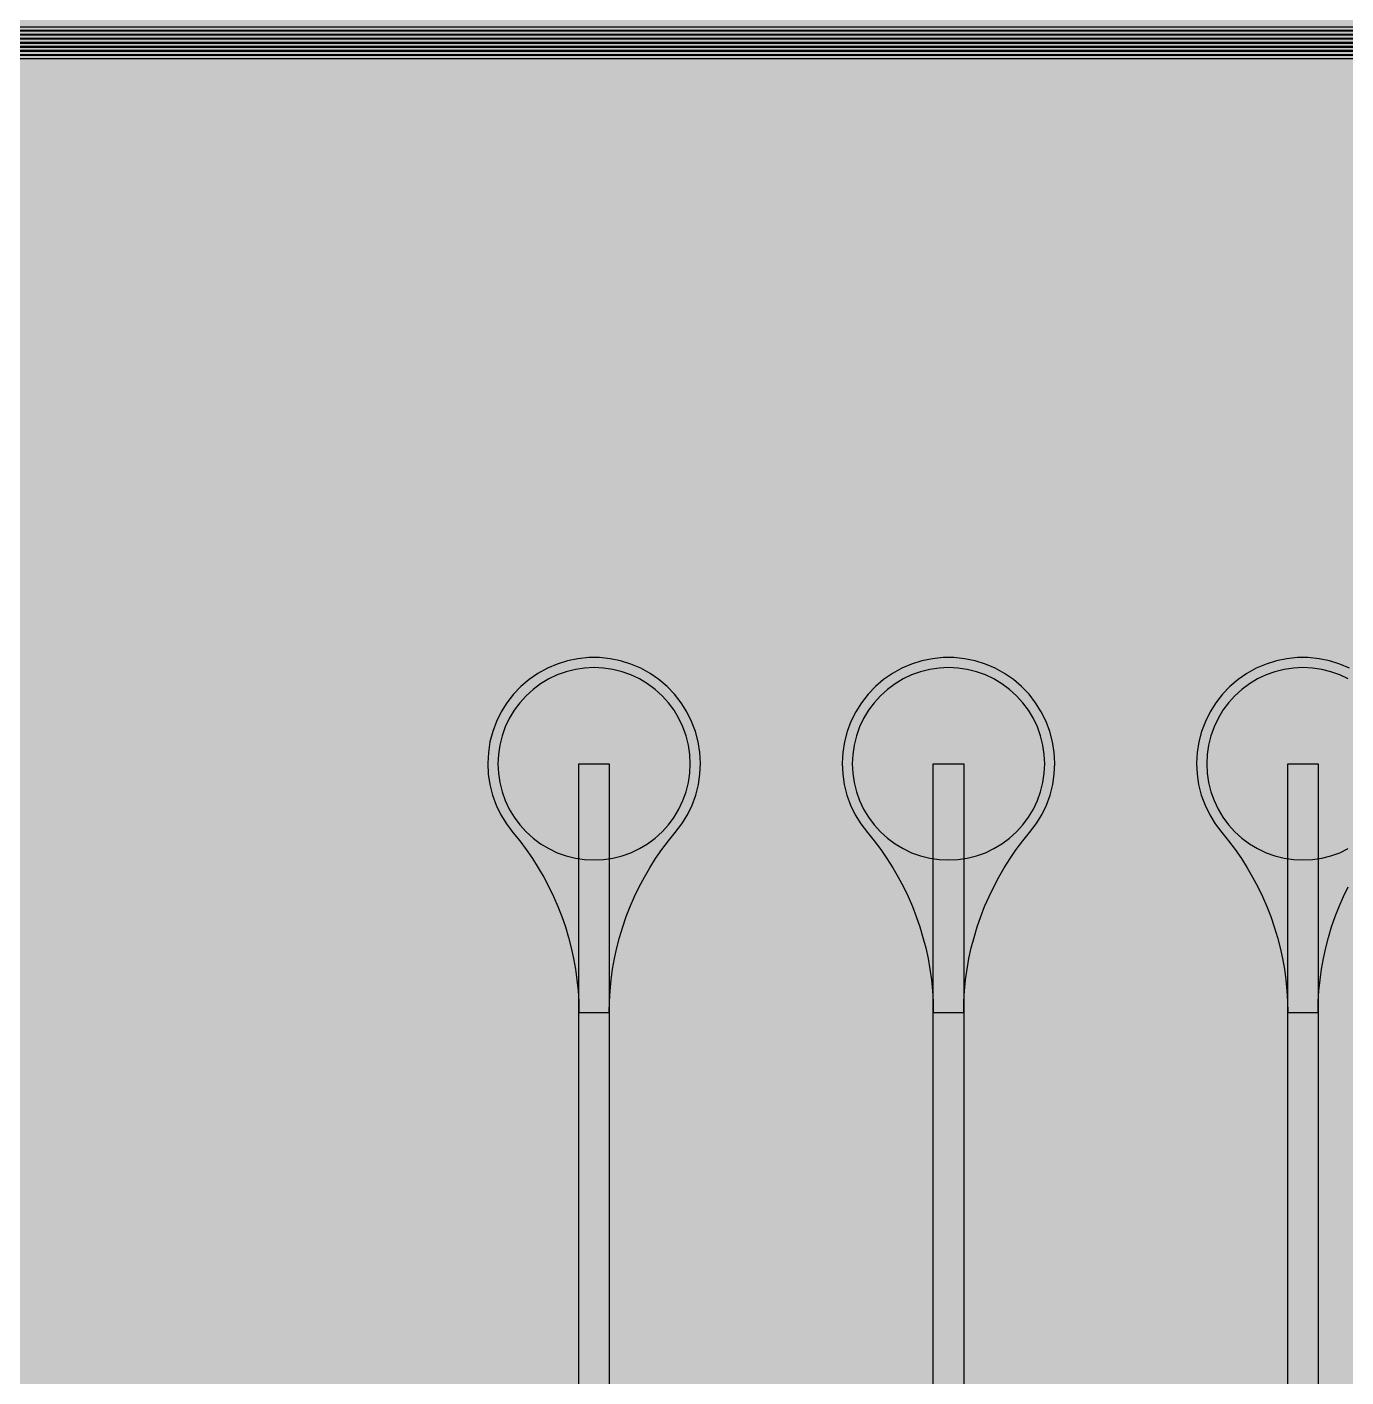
# Model space of a CAD drawing. Header units: metres. Extents: x -7231 to 10969, y -37556 to 1873.
# Drawn here: x 3172 to 4474, y -31537 to -30203 of the extents above; entities that cross this region are included whole.
import ezdxf

# ---------------------------------------------------------------- set-up
doc = ezdxf.new("R2010")
doc.units = ezdxf.units.M
for name, color, linetype in [('Metal1', 4, 'CONTINUOUS'), ('Metal2', 3, 'CONTINUOUS'), ('Polyimide', 7, 'CONTINUOUS'), ('Polyimide_Negative', 5, 'CONTINUOUS')]:
    doc.layers.add(name, color=color, linetype=linetype)

msp = doc.modelspace()

# ---------------------------------------------------------------- hatches: boundary and pattern name
at = {"layer": 'Polyimide'}
msp.add_hatch(color=7, dxfattribs=at).paths.add_polyline_path([(4065.7, -468), (4066.7, -502), (4068.5, -536), (4071.4, -570), (4075.5, -604), (4081, -638), (4088, -672), (4096.5, -706), (4106.6, -740), (4118.3, -774), (4131.6, -808), (4146.5, -842), (4162.9, -876), (4180.7, -910), (4199.8, -944), (4220.2, -978), (4241.7, -1012), (4264.2, -1046), (4287.5, -1080), (4311.5, -1114), (4336, -1148), (4360.9, -1182), (4385.9, -1216), (4410.9, -1250), (4435.7, -1284), (4460.2, -1318), (4484.2, -1352), (4507.5, -1385.9), (4530, -1419.9), (4551.5, -1453.9), (4571.9, -1487.9), (4591.1, -1521.9), (4608.9, -1555.9), (4625.3, -1589.9), (4640.1, -1623.9), (4653.4, -1657.9), (4665.1, -1691.9), (4675.2, -1725.9), (4683.7, -1759.9), (4690.7, -1793.9), (4696.2, -1827.9), (4700.3, -1861.9), (4703.2, -1895.9), (4705.1, -1929.9), (4706.1, -1963.9), (4706.4, -1997.9), (4706.5, -2031.9), (4706.5, -4793), (4710, -4838.4), (4720.2, -4882.7), (4737.1, -4925), (4760.1, -4964.2), (4788.9, -4999.5), (4822.6, -5030), (4860.5, -5055.1), (4901.8, -5074.2), (4901.8, -5074.2), (4970.7, -5105.2), (5034.7, -5145.3), (5092.8, -5193.5), (5143.8, -5249.2), (5186.9, -5311.2), (5221.2, -5378.4), (5246.2, -5449.7), (5261.4, -5523.7), (5266.5, -5599), (5261.4, -5674.3), (5246.2, -5748.3), (5221.2, -5819.6), (5186.9, -5886.8), (5143.8, -5948.8), (5092.8, -6004.5), (5034.7, -6052.7), (4970.7, -6092.8), (4901.8, -6123.8), (4860.5, -6142.9), (4822.6, -6168), (4788.9, -6198.5), (4760.1, -6233.8), (4737.1, -6273), (4720.2, -6315.3), (4710, -6359.6), (4706.5, -6405), (4706.5, -9221.5), (4710, -9266.9), (4720.2, -9311.2), (4737.1, -9353.5), (4760.1, -9392.7), (4788.9, -9428), (4822.6, -9458.5), (4860.5, -9483.6), (4901.8, -9502.7), (4970.7, -9533.7), (5034.7, -9573.8), (5092.8, -9622), (5143.8, -9677.7), (5186.9, -9739.7), (5221.2, -9806.9), (5246.2, -9878.2), (5261.4, -9952.2), (5266.5, -10027.5), (5261.4, -10102.8), (5246.2, -10176.8), (5221.2, -10248.1), (5186.9, -10315.3), (5143.8, -10377.3), (5092.8, -10433), (5034.7, -10481.2), (4970.7, -10521.3), (4901.8, -10552.3), (4860.5, -10571.4), (4822.6, -10596.5), (4788.9, -10627), (4760.1, -10662.3), (4737.1, -10701.5), (4720.2, -10743.8), (4710, -10788.1), (4706.5, -10833.5), (4706.5, -13650), (4710, -13695.4), (4720.2, -13739.7), (4737.1, -13782), (4760.1, -13821.2), (4788.9, -13856.5), (4822.6, -13887), (4860.5, -13912.1), (4901.8, -13931.2), (4970.7, -13962.2), (5034.7, -14002.2), (5092.8, -14050.5), (5143.8, -14106.2), (5186.9, -14168.2), (5221.2, -14235.4), (5246.2, -14306.7), (5261.4, -14380.7), (5266.5, -14456), (5261.4, -14531.3), (5246.2, -14605.3), (5221.2, -14676.5), (5186.9, -14743.8), (5143.8, -14805.8), (5092.8, -14861.5), (5034.7, -14909.7), (4970.7, -14949.8), (4901.8, -14980.8), (4860.5, -14999.9), (4822.6, -15025), (4788.9, -15055.5), (4760.1, -15090.8), (4737.1, -15130), (4720.2, -15172.3), (4710, -15216.6), (4706.5, -15262), (4706.5, -15456), (4720.9, -15750), (4764.1, -16041.3), (4835.7, -16326.8), (4934.9, -16604), (5060.7, -16870.2), (5212.1, -17122.7), (5387.5, -17359.2), (5585.2, -17577.3), (5803.3, -17775), (6039.8, -17950.4), (6292.3, -18101.8), (6558.4, -18227.6), (6835.6, -18326.8), (7121.2, -18398.3), (7412.4, -18441.5), (7706.5, -18456), (9969, -18456), (10047.4, -18459.8), (10125.1, -18471.4), (10201.2, -18490.4), (10275.2, -18516.9), (10346.1, -18550.5), (10413.5, -18590.8), (10476.5, -18637.6), (10534.7, -18690.3), (10587.4, -18748.5), (10634.2, -18811.5), (10674.5, -18878.9), (10708.1, -18949.8), (10734.6, -19023.8), (10753.6, -19099.9), (10765.2, -19177.6), (10769, -19256), (10769, -20895.8), (10730.2, -20951.4), (10694.6, -21009.1), (10662.2, -21068.6), (10633.2, -21129.9), (10607.6, -21192.7), (10585.5, -21256.7), (10566.9, -21322), (10552, -21388.1), (10540.8, -21455), (10533.4, -21522.3), (10529.6, -21590), (10529.6, -21657.8), (10533.4, -21725.5), (10540.8, -21792.9), (10552, -21859.7), (10566.9, -21925.9), (10585.5, -21991.1), (10607.6, -22055.2), (10633.2, -22117.9), (10662.2, -22179.2), (10694.6, -22238.7), (10730.2, -22296.4), (10769, -22352), (10769, -32454.2), (10728.7, -32510.5), (10691.7, -32568.9), (10658, -32629.3), (10627.8, -32691.6), (10601.2, -32755.4), (10578.2, -32820.7), (10558.9, -32887.1), (10543.4, -32954.5), (10531.8, -33022.7), (10524, -33091.4), (10520.1, -33160.5), (10520.1, -33229.7), (10524, -33298.8), (10531.8, -33367.5), (10543.4, -33435.7), (10558.9, -33503.1), (10578.2, -33569.5), (10601.2, -33634.8), (10627.8, -33698.6), (10658, -33760.8), (10691.7, -33821.3), (10728.7, -33879.7), (10769, -33936), (10769, -36556), (10765.2, -36634.4), (10753.6, -36712.1), (10734.6, -36788.2), (10708.1, -36862.1), (10674.5, -36933.1), (10634.2, -37000.5), (10587.4, -37063.5), (10534.7, -37121.7), (10476.5, -37174.4), (10413.5, -37221.2), (10346.1, -37261.5), (10275.2, -37295.1), (10201.2, -37321.6), (10125.1, -37340.6), (10047.4, -37352.1), (9969, -37356), (-6231, -37356), (-6309.4, -37352.1), (-6387.1, -37340.6), (-6463.2, -37321.6), (-6537.2, -37295.1), (-6608.1, -37261.5), (-6675.5, -37221.2), (-6738.5, -37174.4), (-6796.7, -37121.7), (-6849.4, -37063.5), (-6896.2, -37000.5), (-6936.5, -36933.1), (-6970.1, -36862.1), (-6996.6, -36788.2), (-7015.6, -36712.1), (-7027.2, -36634.4), (-7031, -36556), (-7031, -33936), (-6990.7, -33879.8), (-6953.7, -33821.3), (-6920, -33760.9), (-6889.8, -33698.6), (-6863.2, -33634.8), (-6840.2, -33569.5), (-6820.9, -33503.1), (-6805.4, -33435.7), (-6793.7, -33367.5), (-6785.9, -33298.8), (-6782, -33229.7), (-6782, -33160.5), (-6785.9, -33091.4), (-6793.7, -33022.7), (-6805.4, -32954.5), (-6820.9, -32887.1), (-6840.2, -32820.6), (-6863.2, -32755.4), (-6889.8, -32691.5), (-6920, -32629.3), (-6953.7, -32568.9), (-6990.7, -32510.4), (-7031, -32454.2), (-7031, -22364.8), (-6990.7, -22308.6), (-6953.7, -22250.1), (-6920, -22189.7), (-6889.8, -22127.5), (-6863.2, -22063.6), (-6840.2, -21998.4), (-6820.9, -21931.9), (-6805.4, -21864.5), (-6793.7, -21796.3), (-6785.9, -21727.6), (-6782, -21658.5), (-6782, -21589.3), (-6785.9, -21520.3), (-6793.7, -21451.5), (-6805.4, -21383.3), (-6820.9, -21315.9), (-6840.2, -21249.5), (-6863.2, -21184.2), (-6889.8, -21120.4), (-6920, -21058.1), (-6953.7, -20997.7), (-6990.7, -20939.3), (-7031, -20883), (-7031, -19256), (-7027.2, -19177.6), (-7015.6, -19099.9), (-6996.6, -19023.8), (-6970.1, -18949.8), (-6936.5, -18878.9), (-6896.2, -18811.5), (-6849.4, -18748.5), (-6796.7, -18690.3), (-6738.5, -18637.6), (-6675.5, -18590.8), (-6608.1, -18550.5), (-6537.2, -18516.9), (-6463.2, -18490.4), (-6387.1, -18471.4), (-6309.4, -18459.8), (-6231, -18456), (-3968.5, -18456), (-3674.4, -18441.5), (-3383.2, -18398.3), (-3097.6, -18326.8), (-2820.4, -18227.6), (-2554.3, -18101.8), (-2301.8, -17950.4), (-2065.3, -17775), (-1847.2, -17577.3), (-1649.5, -17359.2), (-1474.1, -17122.7), (-1322.7, -16870.2), (-1196.9, -16604), (-1097.7, -16326.8), (-1026.1, -16041.3), (-982.9, -15750), (-968.5, -15456), (-968.5, -15262), (-972, -15216.6), (-982.2, -15172.3), (-999.1, -15130), (-1022.1, -15090.8), (-1050.9, -15055.5), (-1084.6, -15025), (-1122.5, -14999.9), (-1163.8, -14980.8), (-1232.7, -14949.8), (-1296.7, -14909.7), (-1354.8, -14861.5), (-1405.8, -14805.8), (-1448.9, -14743.8), (-1483.2, -14676.5), (-1508.2, -14605.3), (-1523.4, -14531.3), (-1528.5, -14456), (-1523.4, -14380.7), (-1508.2, -14306.7), (-1483.2, -14235.4), (-1448.9, -14168.2), (-1405.8, -14106.2), (-1354.8, -14050.5), (-1296.7, -14002.2), (-1232.7, -13962.2), (-1163.8, -13931.2), (-1122.5, -13912.1), (-1084.6, -13887), (-1050.9, -13856.5), (-1022.1, -13821.2), (-999.1, -13782), (-982.2, -13739.7), (-972, -13695.4), (-968.5, -13650), (-968.5, -12309.6), (-972, -12264.3), (-982.2, -12219.9), (-999.1, -12177.7), (-1022.1, -12138.5), (-1050.9, -12103.2), (-1084.6, -12072.6), (-1122.5, -12047.5), (-1163.8, -12028.5), (-1232.7, -11997.4), (-1296.7, -11957.4), (-1354.8, -11909.1), (-1405.8, -11853.5), (-1448.9, -11791.5), (-1483.2, -11724.2), (-1508.2, -11653), (-1523.4, -11579), (-1528.5, -11503.7), (-1523.4, -11428.3), (-1508.2, -11354.4), (-1483.2, -11283.1), (-1448.9, -11215.9), (-1405.8, -11153.8), (-1354.8, -11098.2), (-1296.7, -11049.9), (-1232.7, -11009.9), (-1163.8, -10978.8), (-1122.5, -10959.8), (-1084.6, -10934.7), (-1050.9, -10904.1), (-1022.1, -10868.9), (-999.1, -10829.6), (-982.2, -10787.4), (-972, -10743), (-968.5, -10697.7), (-968.5, -9357.3), (-972, -9311.9), (-982.2, -9267.6), (-999.1, -9225.4), (-1022.1, -9186.1), (-1050.9, -9150.8), (-1084.6, -9120.3), (-1122.5, -9095.2), (-1163.8, -9076.2), (-1163.8, -9076.2), (-1232.7, -9045.1), (-1296.7, -9005.1), (-1354.8, -8956.8), (-1405.8, -8901.1), (-1448.9, -8839.1), (-1483.2, -8771.9), (-1508.2, -8700.6), (-1523.4, -8626.7), (-1528.5, -8551.3), (-1523.4, -8476), (-1508.2, -8402), (-1483.2, -8330.8), (-1448.9, -8263.5), (-1405.8, -8201.5), (-1354.8, -8145.9), (-1296.7, -8097.6), (-1232.7, -8057.6), (-1163.8, -8026.5), (-1163.8, -8026.5), (-1122.5, -8007.4), (-1084.6, -7982.4), (-1050.9, -7951.8), (-1022.1, -7916.5), (-999.1, -7877.3), (-982.2, -7835), (-972, -7790.7), (-968.5, -7745.4), (-968.5, -6405), (-972, -6359.6), (-982.2, -6315.3), (-999.1, -6273), (-1022.1, -6233.8), (-1050.9, -6198.5), (-1084.6, -6168), (-1122.5, -6142.9), (-1163.8, -6123.8), (-1163.8, -6123.8), (-1232.7, -6092.8), (-1296.7, -6052.7), (-1354.8, -6004.5), (-1405.8, -5948.8), (-1448.9, -5886.8), (-1483.2, -5819.6), (-1508.2, -5748.3), (-1523.4, -5674.3), (-1528.5, -5599), (-1523.4, -5523.7), (-1508.2, -5449.7), (-1483.2, -5378.4), (-1448.9, -5311.2), (-1405.8, -5249.2), (-1354.8, -5193.5), (-1296.7, -5145.3), (-1232.7, -5105.2), (-1163.8, -5074.2), (-1163.8, -5074.2), (-1122.5, -5055.1), (-1084.6, -5030), (-1050.9, -4999.5), (-1022.1, -4964.2), (-999.1, -4925), (-982.2, -4882.7), (-972, -4838.4), (-968.5, -4793), (-968.5, -2031.9), (-968.4, -1997.9), (-968.1, -1963.9), (-967.1, -1929.9), (-965.2, -1895.9), (-962.2, -1861.9), (-958, -1827.9), (-952.4, -1793.9), (-945.3, -1759.9), (-936.6, -1725.9), (-926.4, -1691.9), (-914.4, -1657.9), (-900.9, -1623.9), (-885.7, -1589.9), (-869.1, -1555.9), (-850.9, -1521.9), (-831.4, -1487.9), (-810.6, -1453.9), (-788.7, -1419.9), (-765.8, -1385.9), (-742.1, -1352), (-717.6, -1318), (-692.7, -1284), (-667.4, -1250), (-641.9, -1216), (-616.4, -1182), (-591.1, -1148), (-566.1, -1114), (-541.7, -1080), (-517.9, -1046), (-495, -1012), (-473.1, -978), (-452.4, -944), (-432.8, -910), (-414.7, -876), (-398, -842), (-382.9, -808), (-369.3, -774), (-357.4, -740), (-347.1, -706), (-338.4, -672), (-331.3, -638), (-325.7, -604), (-321.5, -570), (-318.6, -536), (-316.7, -502), (-315.7, -468), (-315.3, -434), (-315.2, -400), (-315.2, 401), (-315.2, 451), (-315.2, 1644), (-270.2, 1644), (-270, 1637.1), (-269.4, 1630.3), (-268.2, 1623.5), (-266.7, 1616.8), (-264.7, 1610.2), (-262.3, 1603.8), (-259.4, 1597.6), (-256.2, 1591.5), (-252.6, 1585.7), (-248.6, 1580.1), (-244.2, 1574.8), (-239.5, 1569.8), (-234.5, 1565.1), (-229.2, 1560.7), (-223.6, 1556.7), (-217.8, 1553.1), (-211.7, 1549.8), (-205.4, 1547), (-199, 1544.6), (-192.4, 1542.6), (-185.7, 1541), (-179, 1539.9), (-172.1, 1539.2), (-165.2, 1539), (-158.4, 1539.2), (-151.5, 1539.9), (-144.8, 1541), (-138.1, 1542.6), (-131.5, 1544.6), (-125.1, 1547), (-118.8, 1549.8), (-112.8, 1553.1), (-106.9, 1556.7), (-101.3, 1560.7), (-96, 1565.1), (-91, 1569.8), (-86.3, 1574.8), (-81.9, 1580.1), (-77.9, 1585.7), (-74.3, 1591.5), (-71.1, 1597.6), (-68.2, 1603.8), (-65.8, 1610.2), (-63.8, 1616.8), (-62.3, 1623.5), (-61.1, 1630.3), (-60.5, 1637.1), (-60.2, 1644), (1853, 1644), (1853, 1573), (3815.2, 1573), (3815.5, 1579.5), (3816.1, 1586.1), (3817.2, 1592.5), (3818.7, 1598.9), (3820.6, 1605.1), (3822.9, 1611.3), (3825.6, 1617.2), (3828.6, 1623), (3832.1, 1628.6), (3835.9, 1633.9), (3840.1, 1638.9), (3844.5, 1643.7), (3849.3, 1648.2), (3854.4, 1652.3), (3859.7, 1656.1), (3865.2, 1659.6), (3871, 1662.7), (3877, 1665.4), (3883.1, 1667.7), (3889.4, 1669.6), (3895.7, 1671.1), (3902.2, 1672.1), (3908.7, 1672.8), (3915.2, 1673), (3921.8, 1672.8), (3928.3, 1672.1), (3934.8, 1671.1), (3941.1, 1669.6), (3947.4, 1667.7), (3953.5, 1665.4), (3959.5, 1662.7), (3965.2, 1659.6), (3970.8, 1656.1), (3976.1, 1652.3), (3981.2, 1648.2), (3986, 1643.7), (3990.4, 1638.9), (3994.6, 1633.9), (3998.4, 1628.6), (4001.9, 1623), (4004.9, 1617.2), (4007.6, 1611.3), (4009.9, 1605.1), (4011.8, 1598.9), (4013.3, 1592.5), (4014.4, 1586.1), (4015, 1579.5), (4015.2, 1573), (4065.2, 1573), (4065.2, 451), (4065.2, 401), (4065.2, -400), (4065.3, -434), (4065.7, -468)])

# ---------------------------------------------------------------- linework, layer by layer
at = {"layer": 'Metal1'}
for points in [[(2232.8, -19211.9), (2232.8, -33098.3), (2261.7, -33127.3), (9346.8, -33127.3), (9375.8, -33098.3), (9375.8, -31935.7), (9346.8, -31906.7), (4460.8, -31906.7), (4426.9, -31876.9), (4416.5, -31720.1), (4416.5, -30931), (4446.5, -30931), (4446.5, -31720.1), (4436.1, -31873.1), (4462.2, -31903.2), (9348.2, -31903.2), (9379.3, -31934.3), (9379.3, -33099.7), (9348.2, -33130.8), (2260.3, -33130.8), (2229.2, -33099.7), (2229.2, -19211.9)], [(2240.8, -19211.9), (2240.8, -33090.3), (2269.7, -33119.2), (9338.8, -33119.2), (9367.8, -33090.3), (9367.8, -31943.7), (9338.8, -31914.7), (4110.8, -31914.7), (4076.9, -31884.9), (4066.5, -31726.5), (4066.5, -30931), (4096.5, -30931), (4096.5, -31726.5), (4086.1, -31881.1), (4112.2, -31911.2), (9340.2, -31911.2), (9371.2, -31942.3), (9371.2, -33091.7), (9340.2, -33122.8), (2268.3, -33122.8), (2237.2, -33091.7), (2237.2, -19211.9)], [(2248.8, -19211.9), (2248.8, -33082.3), (2277.7, -33111.3), (9330.8, -33111.3), (9359.8, -33082.3), (9359.8, -31951.7), (9330.8, -31922.8), (3760.8, -31922.8), (3726.9, -31892.9), (3716.5, -31732.9), (3716.5, -30931), (3746.5, -30931), (3746.5, -31732.9), (3736.1, -31889.1), (3762.2, -31919.2), (9332.2, -31919.2), (9363.3, -31950.3), (9363.3, -33083.7), (9332.2, -33114.8), (2276.3, -33114.8), (2245.2, -33083.7), (2245.2, -19211.9)], [(2384.8, -19211.9), (2384.8, -30202.3), (2413.7, -30231.2), (9450.8, -30231.2), (9479.8, -30202.3), (9479.8, -28831.7), (9450.8, -28802.8), (9010.8, -28802.8), (8976.6, -28773), (8966.5, -28636.9), (8966.5, -27931), (8996.5, -27931), (8996.5, -28636.9), (8986.4, -28769), (9012.2, -28799.2), (9452.2, -28799.2), (9483.2, -28830.3), (9483.2, -30203.7), (9452.2, -30234.7), (2412.3, -30234.7), (2381.2, -30203.7), (2381.2, -19211.9)], [(2392.8, -19211.9), (2392.8, -30194.3), (2421.7, -30223.2), (9442.8, -30223.2), (9471.8, -30194.3), (9471.8, -28839.7), (9442.8, -28810.7), (8660.8, -28810.7), (8626.6, -28781), (8616.5, -28643.3), (8616.5, -27931), (8646.5, -27931), (8646.5, -28643.3), (8636.4, -28777), (8662.2, -28807.2), (9444.2, -28807.2), (9475.3, -28838.3), (9475.3, -30195.7), (9444.2, -30226.7), (2420.3, -30226.7), (2389.2, -30195.7), (2389.2, -19211.9)], [(2400.8, -19211.9), (2400.8, -30186.3), (2429.7, -30215.2), (9434.8, -30215.2), (9463.8, -30186.3), (9463.8, -28847.7), (9434.8, -28818.7), (8310.8, -28818.7), (8276.6, -28789), (8266.5, -28649.7), (8266.5, -27931), (8296.5, -27931), (8296.5, -28649.7), (8286.4, -28785), (8312.2, -28815.2), (9436.2, -28815.2), (9467.2, -28846.3), (9467.2, -30187.7), (9436.2, -30218.8), (2428.3, -30218.8), (2397.2, -30187.7), (2397.2, -19211.9)], [(2408.8, -19211.9), (2408.8, -30178.3), (2437.7, -30207.2), (9426.8, -30207.2), (9455.8, -30178.3), (9455.8, -28855.7), (9426.8, -28826.8), (7960.8, -28826.8), (7926.6, -28797), (7916.5, -28656.1), (7916.5, -27931), (7946.5, -27931), (7946.5, -28656.1), (7936.4, -28793), (7962.2, -28823.2), (9428.2, -28823.2), (9459.3, -28854.3), (9459.3, -30179.7), (9428.2, -30210.7), (2436.3, -30210.7), (2405.2, -30179.7), (2405.2, -19211.9)], [(4477.6, -30836.7), (4467.9, -30832.5), (4457.7, -30829.3), (4447.4, -30827.2), (4436.8, -30826.1), (4426.2, -30826.1), (4415.6, -30827.2), (4405.3, -30829.3), (4395.1, -30832.5), (4385.4, -30836.7), (4376.1, -30841.8), (4367.4, -30847.8), (4359.3, -30854.7), (4352, -30862.4), (4345.5, -30870.8), (4339.9, -30879.8), (4335.2, -30889.3), (4331.4, -30899.2), (4328.7, -30909.4), (4327.1, -30919.9), (4326.5, -30930.5), (4327, -30941.1), (4328.5, -30951.6), (4331.1, -30961.9), (4334.8, -30971.8), (4339.4, -30981.4), (4344.9, -30990.4), (4351.4, -30998.9), (4358.1, -31007.2), (4364.6, -31015.8), (4370.7, -31024.6), (4376.4, -31033.6), (4381.8, -31042.9), (4386.9, -31052.4), (4391.5, -31062.1), (4395.8, -31071.9), (4399.7, -31081.9), (4403.2, -31092.1), (4406.3, -31102.4), (4409, -31112.7), (4411.3, -31123.2), (4413.2, -31133.8), (4414.6, -31144.4), (4415.7, -31155.1), (4416.3, -31165.8), (4416.5, -31176.6), (4446.5, -31176.6), (4446.5, -31176.6), (4446.7, -31165.8), (4447.3, -31155.1), (4448.4, -31144.4), (4449.8, -31133.8), (4451.7, -31123.2), (4454, -31112.7), (4456.7, -31102.4), (4459.8, -31092.1), (4463.3, -31081.9), (4467.2, -31071.9), (4471.5, -31062.1), (4476.1, -31052.4)]]:
    msp.add_lwpolyline(points, dxfattribs=at)
for points in [[(3746.5, -31176.6), (3746.7, -31165.8), (3747.3, -31155.1), (3748.4, -31144.4), (3749.8, -31133.8), (3751.7, -31123.2), (3754, -31112.7), (3756.7, -31102.4), (3759.8, -31092.1), (3763.3, -31081.9), (3767.2, -31071.9), (3771.5, -31062.1), (3776.1, -31052.4), (3781.2, -31042.9), (3786.6, -31033.6), (3792.3, -31024.6), (3798.4, -31015.8), (3804.9, -31007.2), (3811.6, -30998.9), (3818.1, -30990.4), (3823.6, -30981.4), (3828.2, -30971.8), (3831.9, -30961.9), (3834.5, -30951.6), (3836, -30941.1), (3836.5, -30930.5), (3835.9, -30919.9), (3834.3, -30909.4), (3831.6, -30899.2), (3827.8, -30889.3), (3823.1, -30879.8), (3817.5, -30870.8), (3811, -30862.4), (3803.7, -30854.7), (3795.6, -30847.8), (3786.9, -30841.8), (3777.6, -30836.7), (3767.9, -30832.5), (3757.7, -30829.3), (3747.4, -30827.2), (3736.8, -30826.1), (3726.2, -30826.1), (3715.6, -30827.2), (3705.3, -30829.3), (3695.1, -30832.5), (3685.4, -30836.7), (3676.1, -30841.8), (3667.4, -30847.8), (3659.3, -30854.7), (3652, -30862.4), (3645.5, -30870.8), (3639.9, -30879.8), (3635.2, -30889.3), (3631.4, -30899.2), (3628.7, -30909.4), (3627.1, -30919.9), (3626.5, -30930.5), (3627, -30941.1), (3628.5, -30951.6), (3631.1, -30961.9), (3634.8, -30971.8), (3639.4, -30981.4), (3644.9, -30990.4), (3651.4, -30998.9), (3658.1, -31007.2), (3664.6, -31015.8), (3670.7, -31024.6), (3676.4, -31033.6), (3681.8, -31042.9), (3686.9, -31052.4), (3691.5, -31062.1), (3695.8, -31071.9), (3699.7, -31081.9), (3703.2, -31092.1), (3706.3, -31102.4), (3709, -31112.7), (3711.3, -31123.2), (3713.2, -31133.8), (3714.6, -31144.4), (3715.7, -31155.1), (3716.3, -31165.8), (3716.5, -31176.6), (3746.5, -31176.6)], [(4096.5, -31176.6), (4096.7, -31165.8), (4097.3, -31155.1), (4098.4, -31144.4), (4099.8, -31133.8), (4101.7, -31123.2), (4104, -31112.7), (4106.7, -31102.4), (4109.8, -31092.1), (4113.3, -31081.9), (4117.2, -31071.9), (4121.5, -31062.1), (4126.1, -31052.4), (4131.2, -31042.9), (4136.6, -31033.6), (4142.3, -31024.6), (4148.4, -31015.8), (4154.9, -31007.2), (4161.6, -30998.9), (4168.1, -30990.4), (4173.6, -30981.4), (4178.2, -30971.8), (4181.9, -30961.9), (4184.5, -30951.6), (4186, -30941.1), (4186.5, -30930.5), (4185.9, -30919.9), (4184.3, -30909.4), (4181.6, -30899.2), (4177.8, -30889.3), (4173.1, -30879.8), (4167.5, -30870.8), (4161, -30862.4), (4153.7, -30854.7), (4145.6, -30847.8), (4136.9, -30841.8), (4127.6, -30836.7), (4117.9, -30832.5), (4107.7, -30829.3), (4097.4, -30827.2), (4086.8, -30826.1), (4076.2, -30826.1), (4065.6, -30827.2), (4055.3, -30829.3), (4045.1, -30832.5), (4035.4, -30836.7), (4026.1, -30841.8), (4017.4, -30847.8), (4009.3, -30854.7), (4002, -30862.4), (3995.5, -30870.8), (3989.9, -30879.8), (3985.2, -30889.3), (3981.4, -30899.2), (3978.7, -30909.4), (3977.1, -30919.9), (3976.5, -30930.5), (3977, -30941.1), (3978.5, -30951.6), (3981.1, -30961.9), (3984.8, -30971.8), (3989.4, -30981.4), (3994.9, -30990.4), (4001.4, -30998.9), (4008.1, -31007.2), (4014.6, -31015.8), (4020.7, -31024.6), (4026.4, -31033.6), (4031.8, -31042.9), (4036.9, -31052.4), (4041.5, -31062.1), (4045.8, -31071.9), (4049.7, -31081.9), (4053.2, -31092.1), (4056.3, -31102.4), (4059, -31112.7), (4061.3, -31123.2), (4063.2, -31133.8), (4064.6, -31144.4), (4065.7, -31155.1), (4066.3, -31165.8), (4066.5, -31176.6), (4096.5, -31176.6)]]:
    msp.add_lwpolyline(points, close=True, dxfattribs=at)
at = {"layer": 'Metal2'}
for points in [[(2388.7, -19211.9), (2388.7, -30198.3), (2417.7, -30227.2), (9446.8, -30227.2), (9475.8, -30198.3), (9475.8, -28835.7), (9446.8, -28806.8), (8970.2, -28806.8), (8910.8, -28796.5), (8795.9, -28681.6), (8817.1, -28660.4), (8927.8, -28771.1), (8970.8, -28803.2), (9448.2, -28803.2), (9479.3, -28834.3), (9479.3, -30199.7), (9448.2, -30230.7), (2416.3, -30230.7), (2385.2, -30199.7), (2385.2, -19211.9)], [(2396.7, -19211.9), (2396.7, -30190.3), (2425.7, -30219.2), (9438.8, -30219.2), (9467.8, -30190.3), (9467.8, -28843.7), (9438.8, -28814.8), (8628.2, -28814.8), (8568.9, -28804.3), (8565.9, -28801.6), (8445.9, -28681.6), (8467.1, -28660.4), (8587.1, -28780.4), (8585.6, -28779.3), (8628.8, -28811.2), (9440.2, -28811.2), (9471.2, -28842.3), (9471.2, -30191.7), (9440.2, -30222.7), (2424.3, -30222.7), (2393.2, -30191.7), (2393.2, -19211.9)], [(2404.7, -19211.9), (2404.7, -30182.3), (2433.7, -30211.2), (9430.8, -30211.2), (9459.8, -30182.3), (9459.8, -28851.7), (9430.8, -28822.7), (8286.2, -28822.7), (8228.2, -28810.4), (8215.9, -28801.6), (8095.9, -28681.6), (8117.1, -28660.4), (8237.1, -28780.4), (8242.4, -28789.1), (8286.8, -28819.2), (9432.2, -28819.2), (9463.2, -28850.3), (9463.2, -30183.7), (9432.2, -30214.7), (2432.3, -30214.7), (2401.2, -30183.7), (2401.2, -19211.9)], [(2412.7, -19211.9), (2412.7, -30174.3), (2441.7, -30203.2), (9422.8, -30203.2), (9451.8, -30174.3), (9451.8, -28859.7), (9422.8, -28830.7), (7944.2, -28830.7), (7887, -28817.1), (7865.9, -28801.6), (7745.9, -28681.6), (7767.1, -28660.4), (7887.1, -28780.4), (7899.5, -28798.4), (7944.8, -28827.2), (9424.2, -28827.2), (9455.2, -28858.3), (9455.2, -30175.7), (9424.2, -30206.8), (2440.3, -30206.8), (2409.2, -30175.7), (2409.2, -19211.9)]]:
    msp.add_lwpolyline(points, dxfattribs=at)
at = {"layer": 'Polyimide_Negative'}
for points in [[(3826.5, -30931), (3826, -30921.7), (3824.7, -30912.5), (3822.4, -30903.4), (3819.3, -30894.6), (3815.3, -30886.2), (3810.5, -30878.2), (3804.9, -30870.7), (3798.7, -30863.8), (3791.8, -30857.6), (3784.3, -30852), (3776.3, -30847.2), (3767.9, -30843.2), (3759.1, -30840.1), (3750, -30837.8), (3740.8, -30836.5), (3731.5, -30836), (3722.2, -30836.5), (3713, -30837.8), (3703.9, -30840.1), (3695.1, -30843.2), (3686.7, -30847.2), (3678.7, -30852), (3671.2, -30857.6), (3664.3, -30863.8), (3658.1, -30870.7), (3652.5, -30878.2), (3647.7, -30886.2), (3643.7, -30894.6), (3640.6, -30903.4), (3638.3, -30912.5), (3637, -30921.7), (3636.5, -30931), (3637, -30940.3), (3638.3, -30949.5), (3640.6, -30958.6), (3643.7, -30967.4), (3647.7, -30975.8), (3652.5, -30983.8), (3658.1, -30991.3), (3664.3, -30998.2), (3671.2, -31004.4), (3678.7, -31010), (3686.7, -31014.8), (3695.1, -31018.8), (3703.9, -31021.9), (3713, -31024.2), (3722.2, -31025.5), (3731.5, -31026), (3740.8, -31025.5), (3750, -31024.2), (3759.1, -31021.9), (3767.9, -31018.8), (3776.3, -31014.8), (3784.3, -31010), (3791.8, -31004.4), (3798.7, -30998.2), (3804.9, -30991.3), (3810.5, -30983.8), (3815.3, -30975.8), (3819.3, -30967.4), (3822.4, -30958.6), (3824.7, -30949.5), (3826, -30940.3), (3826.5, -30931)], [(4176.5, -30931), (4176, -30921.7), (4174.7, -30912.5), (4172.4, -30903.4), (4169.3, -30894.6), (4165.3, -30886.2), (4160.5, -30878.2), (4154.9, -30870.7), (4148.7, -30863.8), (4141.8, -30857.6), (4134.3, -30852), (4126.3, -30847.2), (4117.9, -30843.2), (4109.1, -30840.1), (4100, -30837.8), (4090.8, -30836.5), (4081.5, -30836), (4072.2, -30836.5), (4063, -30837.8), (4053.9, -30840.1), (4045.1, -30843.2), (4036.7, -30847.2), (4028.7, -30852), (4021.2, -30857.6), (4014.3, -30863.8), (4008.1, -30870.7), (4002.5, -30878.2), (3997.7, -30886.2), (3993.7, -30894.6), (3990.6, -30903.4), (3988.3, -30912.5), (3987, -30921.7), (3986.5, -30931), (3987, -30940.3), (3988.3, -30949.5), (3990.6, -30958.6), (3993.7, -30967.4), (3997.7, -30975.8), (4002.5, -30983.8), (4008.1, -30991.3), (4014.3, -30998.2), (4021.2, -31004.4), (4028.7, -31010), (4036.7, -31014.8), (4045.1, -31018.8), (4053.9, -31021.9), (4063, -31024.2), (4072.2, -31025.5), (4081.5, -31026), (4090.8, -31025.5), (4100, -31024.2), (4109.1, -31021.9), (4117.9, -31018.8), (4126.3, -31014.8), (4134.3, -31010), (4141.8, -31004.4), (4148.7, -30998.2), (4154.9, -30991.3), (4160.5, -30983.8), (4165.3, -30975.8), (4169.3, -30967.4), (4172.4, -30958.6), (4174.7, -30949.5), (4176, -30940.3), (4176.5, -30931)]]:
    msp.add_lwpolyline(points, close=True, dxfattribs=at)
msp.add_lwpolyline([(4476.3, -30847.2), (4467.9, -30843.2), (4459.1, -30840.1), (4450, -30837.8), (4440.8, -30836.5), (4431.5, -30836), (4422.2, -30836.5), (4413, -30837.8), (4403.9, -30840.1), (4395.1, -30843.2), (4386.7, -30847.2), (4378.7, -30852), (4371.2, -30857.6), (4364.3, -30863.8), (4358.1, -30870.7), (4352.5, -30878.2), (4347.7, -30886.2), (4343.7, -30894.6), (4340.6, -30903.4), (4338.3, -30912.5), (4337, -30921.7), (4336.5, -30931), (4337, -30940.3), (4338.3, -30949.5), (4340.6, -30958.6), (4343.7, -30967.4), (4347.7, -30975.8), (4352.5, -30983.8), (4358.1, -30991.3), (4364.3, -30998.2), (4371.2, -31004.4), (4378.7, -31010), (4386.7, -31014.8), (4395.1, -31018.8), (4403.9, -31021.9), (4413, -31024.2), (4422.2, -31025.5), (4431.5, -31026), (4440.8, -31025.5), (4450, -31024.2), (4459.1, -31021.9), (4467.9, -31018.8), (4476.3, -31014.8)], dxfattribs=at)

doc.saveas('drawing.dxf')
